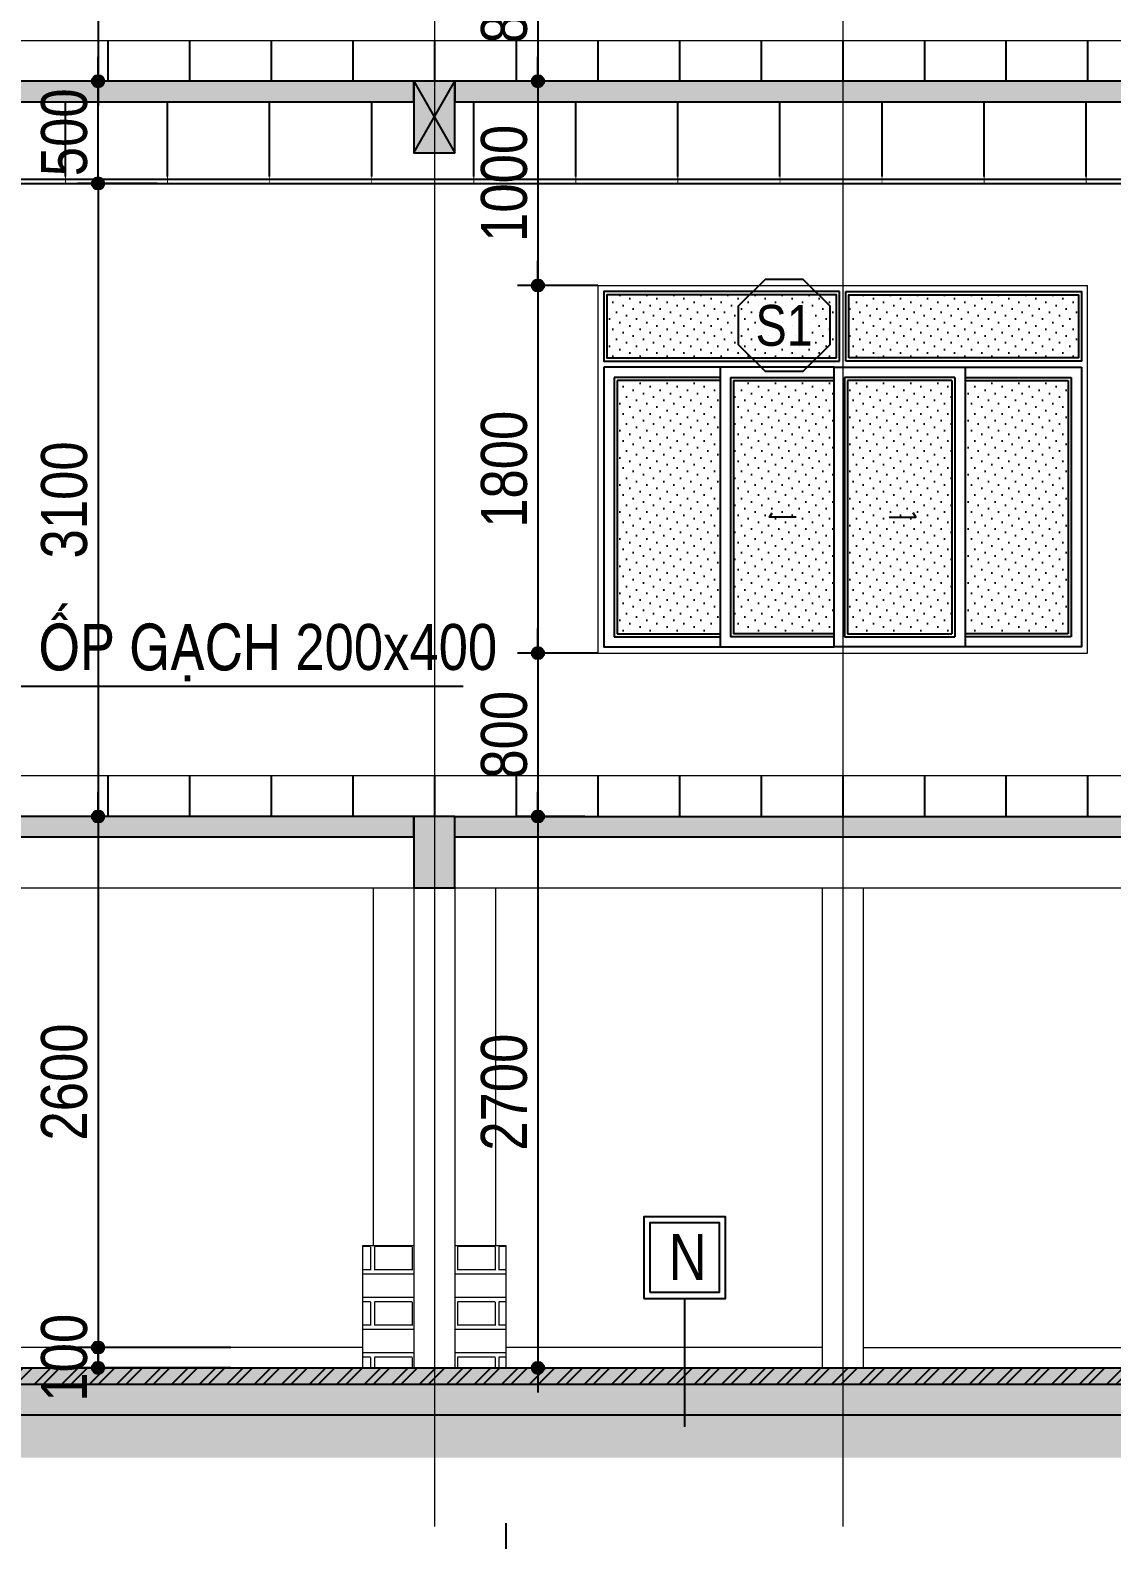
# Model space of a CAD drawing. Extents: x -79995 to 347433, y -157641 to 104789.
# Drawn here: x 46665 to 51963, y -95222 to -87831 of the extents above; entities that cross this region are included whole.
import ezdxf
from ezdxf.enums import TextEntityAlignment as Align

# ---------------------------------------------------------------- set-up
doc = ezdxf.new("R2010")
doc.units = 0
doc.linetypes.add('ACAD_ISO10W100', pattern=[18, 12, -3, 0, -3])
doc.layers.get('0').update_dxf_attribs({"color": 255, "linetype": 'CONTINUOUS'})
doc.layers.get('DEFPOINTS').update_dxf_attribs({"linetype": 'CONTINUOUS'})
for name, color, linetype in [('009', 251, 'CONTINUOUS'), ('025', 2, 'CONTINUOUS'), ('04', 4, 'CONTINUOUS'), ('daucat', 220, 'CONTINUOUS'), ('DIM', 1, 'CONTINUOUS'), ('DOOR', 20, 'CONTINUOUS'), ('HACH', 8, 'CONTINUOUS'), ('KINH 1', 142, 'CONTINUOUS'), ('TAGS', 60, 'CONTINUOUS'), ('TEXT', 7, 'CONTINUOUS'), ('TUONG', 131, 'CONTINUOUS')]:
    doc.layers.add(name, color=color, linetype=linetype)
for name, color, linetype, lineweight in [('HACHT', 8, 'CONTINUOUS', 5), ('NET-THAY', 2, 'CONTINUOUS', 13), ('TRUC', 24, 'CONTINUOUS', 0)]:
    doc.layers.add(name, color=color, linetype=linetype, lineweight=lineweight)
doc.styles.add('1', font='', dxfattribs={"height": 250})
doc.styles.add('HEL-CONDENSE', font='')
doc.styles.add('HELVECONDENSE', font='')
doc.styles.add('KICHTHUOC', font='', dxfattribs={"width": 0.8})
doc.styles.add('VNI-HELVE-CONDENSEN', font='')
doc.styles.get('1').set_extended_font_data('VNI-Helve-Condense')
doc.styles.get('HEL-CONDENSE').set_extended_font_data('VNI-Helve-Condense')
doc.styles.get('HELVECONDENSE').set_extended_font_data('VNI-Helve-Condense')
doc.styles.get('KICHTHUOC').set_extended_font_data('VNI-Helve-Condense')
doc.styles.get('VNI-HELVE-CONDENSEN').set_extended_font_data('VNI-Helve-Condense')
doc.dimstyles.new('1-100', dxfattribs={"dimtxt": 200, "dimasz": 60, "dimexe": 0, "dimexo": 0, "dimgap": 70, "dimtad": 1, "dimtoh": 1, "dimdec": 0, "dimzin": 9, "dimdsep": 46, "dimtxsty": 'KICHTHUOC', "dimblk": 'KTHUOC', "dimcen": 15, "dimdle": 150, "dimclrd": 256, "dimclre": 256, "dimclrt": 7, "dimadec": 0, "dimazin": 0, "dimtfac": 1, "dimtdec": 0, "dimtix": 1, "dimtmove": 2, "dimatfit": 3, "dimfxl": 1, "dimtolj": 1, "dimtzin": 1, "dimarcsym": 0})
doc.dimstyles.new('D100', dxfattribs={"dimtxt": 225, "dimasz": 1.2, "dimexe": 100, "dimexo": 0, "dimgap": 50, "dimtad": 1, "dimdec": 0, "dimzin": 13, "dimdsep": 46, "dimtxsty": 'HEL-CONDENSE', "dimblk": 'D50', "dimcen": 0, "dimclrd": 1, "dimclre": 1, "dimclrt": 7, "dimadec": 0, "dimazin": 0, "dimtfac": 1, "dimtdec": 0, "dimtmove": 0, "dimatfit": 3, "dimldrblk": 'D50', "dimfxl": 1, "dimtolj": 1, "dimtzin": 13, "dimarcsym": 0})

# ---------------------------------------------------------------- blocks, each defined once
blk = doc.blocks.new('KH-CUADI')
at = {"layer": 'TAGS'}
blk.add_lwpolyline([(-124.3, 300), (-300, 124.3), (-300, -124.3), (-124.3, -300), (124.3, -300), (300, -124.3), (300, 124.3), (124.3, 300)], close=True, dxfattribs=at)
at = {"layer": 'TAGS', "style": 'VNI-HELVE-CONDENSEN'}
blk.add_attdef('D', text='', height=300, dxfattribs=at).set_placement((0, 0), align=Align.MIDDLE)
blk = doc.blocks.new('A$C11FB6725')
at = {"layer": 'KINH 1'}
h = blk.add_hatch(dxfattribs=at)
h.set_pattern_fill('DOTS', color=256, scale=750, angle=45, style=0)
h.set_pattern_definition([(45, (0, 0), (-16.5728, 49.71845), [0, -46.875])])
h.paths.add_polyline_path([(59.6, -459.4), (-1065.4, -459.4), (-1065.4, -769.4), (59.6, -769.4)])
h.paths.add_polyline_path([(1244.6, -459.4), (119.6, -459.4), (119.6, -769.4), (1244.6, -769.4)])
h.paths.add_polyline_path([(1194.6, -879.4), (689.6, -879.4), (689.6, -2119.4), (1194.6, -2119.4)])
h.paths.add_polyline_path([(624.6, -879.4), (113.1, -879.4), (113.1, -2119.4), (624.6, -2119.4)])
h.paths.add_polyline_path([(48.1, -879.4), (-445.4, -879.4), (-445.4, -2119.4), (48.1, -2119.4)])
h.paths.add_polyline_path([(-510.4, -879.4), (-1015.4, -879.4), (-1015.4, -2119.4), (-510.4, -2119.4)])
at = {"layer": 'DOOR'}
for p, q in [((74.6, -784.4), (74.6, -444.4)), ((104.6, -784.4), (104.6, -444.4)), ((48.1, -814.4), (-1080.4, -814.4)), ((-510.4, -864.4), (-1030.4, -864.4)), ((-1030.4, -864.4), (-1030.4, -2134.4)), ((-510.4, -814.4), (-510.4, -2184.4)), ((-460.4, -864.4), (-460.4, -2134.4)), ((-460.4, -864.4), (48.1, -864.4)), ((48.1, -814.4), (1259.6, -814.4)), ((639.6, -864.4), (98.1, -864.4)), ((98.1, -864.4), (98.1, -2134.4)), ((639.6, -864.4), (639.6, -2134.4)), ((689.6, -814.4), (689.6, -2184.4)), ((689.6, -864.4), (1209.6, -864.4)), ((1209.6, -864.4), (1209.6, -2134.4)), ((-1030.4, -2134.4), (-510.4, -2134.4)), ((48.1, -2134.4), (-460.4, -2134.4)), ((98.1, -2134.4), (639.6, -2134.4)), ((1209.6, -2134.4), (689.6, -2134.4))]:
    blk.add_line(p, q, dxfattribs=at)
at = {"layer": 'DOOR', "color": 8}
for p, q in [((-510.4, -879.4), (-1015.4, -879.4)), ((-1015.4, -879.4), (-1015.4, -2119.4)), ((-445.4, -879.4), (-445.4, -2119.4)), ((-445.4, -879.4), (48.1, -879.4)), ((624.6, -879.4), (113.1, -879.4)), ((113.1, -879.4), (113.1, -2119.4)), ((624.6, -879.4), (624.6, -2119.4)), ((689.6, -879.4), (1194.6, -879.4)), ((1194.6, -879.4), (1194.6, -2119.4)), ((-1015.4, -2119.4), (-510.4, -2119.4)), ((48.1, -2119.4), (-445.4, -2119.4)), ((113.1, -2119.4), (624.6, -2119.4)), ((1194.6, -2119.4), (689.6, -2119.4))]:
    blk.add_line(p, q, dxfattribs=at)
at = {"layer": 'DOOR'}
for points in [[(74.6, -444.4), (-1080.4, -444.4), (-1080.4, -784.4), (74.6, -784.4)], [(104.6, -444.4), (1259.6, -444.4), (1259.6, -784.4), (104.6, -784.4)], [(-1080.4, -814.4), (-1080.4, -2184.4), (48.1, -2184.4), (48.1, -814.4)], [(1259.6, -814.4), (1259.6, -2184.4), (48.1, -2184.4), (48.1, -814.4)], [(-138.1, -1548.1), (-268.5, -1548.1), (-255.2, -1527.4)], [(317.3, -1548.1), (447.7, -1548.1), (434.4, -1527.4)]]:
    blk.add_lwpolyline(points, dxfattribs=at)
at = {"layer": 'DOOR', "color": 8}
for points in [[(59.6, -769.4), (59.6, -459.4), (-1065.4, -459.4), (-1065.4, -769.4), (59.6, -769.4)], [(119.6, -769.4), (119.6, -459.4), (1244.6, -459.4), (1244.6, -769.4), (119.6, -769.4)]]:
    blk.add_lwpolyline(points, close=True, dxfattribs=at)
at = {"layer": 'NET-THAY'}
for p, q in [((-1110.4, -414.4), (1289.6, -414.4)), ((1289.6, -2214.4), (1289.6, -414.4)), ((-1110.4, -2214.4), (1289.6, -2214.4))]:
    blk.add_line(p, q, dxfattribs=at)
blk.add_lwpolyline([(-1110.4, -414.4), (-1110.4, -2214.4)], dxfattribs=at)
at = {"layer": 'TAGS', "linetype": 'Continuous'}
ref = blk.add_blockref('KH-CUADI', (-197.3, -609.5), dxfattribs=dict(at, xscale=0.75, yscale=0.75, zscale=0.75, rotation=180))
ref.add_attrib('D', 'S1', dxfattribs={"color": 7, "height": 200, "style": 'VNI-HELVE-CONDENSEN'}).set_placement((-197.3, -609.5), align=Align.MIDDLE)
blk = doc.blocks.new('D50')
at = {"layer": 'DIM'}
blk.add_hatch(color=256, dxfattribs=at).paths.add_polyline_path([(25, 0, 1), (-25, 0, 1)])
blk.add_line((25, 0), (100, 0), dxfattribs=at)
blk.add_circle((0, 0), 25, dxfattribs=at)
blk = doc.blocks.new('*D1095')
at = {"layer": 'DEFPOINTS', "color": 0, "linetype": 'Continuous', "transparency": 16777216}
for p in [(46842.5, -84780.7), (46997.1, -88080.7), (47286.3, -88080.7)]:
    blk.add_point(p, dxfattribs=at)
at = {"layer": 'DIM', "color": 1, "linetype": 'Continuous', "lineweight": -2, "transparency": 16777216}
for p, q in [((46842.5, -84780.7), (47097.1, -84780.7)), ((46997.1, -84781.9), (46997.1, -88079.5)), ((47286.3, -88080.7), (46897.1, -88080.7))]:
    blk.add_line(p, q, dxfattribs=at)
at = {"layer": 'DIM', "color": 1, "linetype": 'Continuous', "lineweight": -2, "transparency": 16777216, "xscale": 1.199999999999999, "yscale": 1.199999999999999, "zscale": 1.199999999999999}
for p, rotation in [((46997.1, -84780.7), 90), ((46997.1, -88080.7), 270)]:
    blk.add_blockref('D50', p, dxfattribs=dict(at, rotation=rotation))
at = {"layer": 'DIM', "color": 7, "linetype": 'Continuous', "transparency": 16777216, "insert": (46832.2, -86430.7), "char_height": 225, "attachment_point": 5, "rotation": 90, "style": 'HEL-CONDENSE'}
blk.add_mtext('\\A1;3300', dxfattribs=at)
blk = doc.blocks.new('*D1096')
at = {"layer": 'DEFPOINTS', "color": 0, "linetype": 'Continuous', "transparency": 16777216}
for p in [(47286.3, -88580.7), (46997.1, -91680.7), (47477.5, -91680.7)]:
    blk.add_point(p, dxfattribs=at)
at = {"layer": 'DIM', "color": 1, "linetype": 'Continuous', "lineweight": -2, "transparency": 16777216}
for p, q in [((47286.3, -88580.7), (46897.1, -88580.7)), ((46997.1, -88581.9), (46997.1, -91679.5)), ((47477.5, -91680.7), (46897.1, -91680.7))]:
    blk.add_line(p, q, dxfattribs=at)
at = {"layer": 'DIM', "color": 1, "linetype": 'Continuous', "lineweight": -2, "transparency": 16777216, "xscale": 1.199999999999999, "yscale": 1.199999999999999, "zscale": 1.199999999999999}
for p, rotation in [((46997.1, -88580.7), 90), ((46997.1, -91680.7), 270)]:
    blk.add_blockref('D50', p, dxfattribs=dict(at, rotation=rotation))
at = {"layer": 'DIM', "color": 7, "linetype": 'Continuous', "transparency": 16777216, "insert": (46832.2, -90130.7), "char_height": 225, "attachment_point": 5, "rotation": 90, "style": 'HEL-CONDENSE'}
blk.add_mtext('\\A1;3100', dxfattribs=at)
blk = doc.blocks.new('*D1097')
at = {"layer": 'DEFPOINTS', "color": 0, "linetype": 'Continuous', "transparency": 16777216}
for p in [(47477.5, -91680.7), (46997.1, -94280.7), (47647.6, -94280.7)]:
    blk.add_point(p, dxfattribs=at)
at = {"layer": 'DIM', "color": 1, "linetype": 'Continuous', "lineweight": -2, "transparency": 16777216}
for p, q in [((47477.5, -91680.7), (46897.1, -91680.7)), ((46997.1, -91681.9), (46997.1, -94279.5)), ((47647.6, -94280.7), (46897.1, -94280.7))]:
    blk.add_line(p, q, dxfattribs=at)
at = {"layer": 'DIM', "color": 1, "linetype": 'Continuous', "lineweight": -2, "transparency": 16777216, "xscale": 1.199999999999999, "yscale": 1.199999999999999, "zscale": 1.199999999999999}
for p, rotation in [((46997.1, -91680.7), 90), ((46997.1, -94280.7), 270)]:
    blk.add_blockref('D50', p, dxfattribs=dict(at, rotation=rotation))
at = {"layer": 'DIM', "color": 7, "linetype": 'Continuous', "transparency": 16777216, "insert": (46832.2, -92980.7), "char_height": 225, "attachment_point": 5, "rotation": 90, "style": 'HEL-CONDENSE'}
blk.add_mtext('\\A1;2600', dxfattribs=at)
blk = doc.blocks.new('*D1098')
at = {"layer": 'DEFPOINTS', "color": 0, "linetype": 'Continuous', "transparency": 16777216}
for p in [(47647.6, -94280.7), (46997.1, -94380.7), (47647.6, -94380.7)]:
    blk.add_point(p, dxfattribs=at)
at = {"layer": 'DIM', "color": 1, "linetype": 'Continuous', "lineweight": -2, "transparency": 16777216}
for p, q in [((47647.6, -94280.7), (46897.1, -94280.7)), ((46997.1, -94279.5), (46997.1, -94278.3)), ((46997.1, -94280.7), (46997.1, -94380.7)), ((47647.6, -94380.7), (46897.1, -94380.7)), ((46997.1, -94381.9), (46997.1, -94383.1))]:
    blk.add_line(p, q, dxfattribs=at)
at = {"layer": 'DIM', "color": 1, "linetype": 'Continuous', "lineweight": -2, "transparency": 16777216, "xscale": 1.199999999999999, "yscale": 1.199999999999999, "zscale": 1.199999999999999}
for p, rotation in [((46997.1, -94280.7), 270), ((46997.1, -94380.7), 90)]:
    blk.add_blockref('D50', p, dxfattribs=dict(at, rotation=rotation))
at = {"layer": 'DIM', "color": 7, "linetype": 'Continuous', "transparency": 16777216, "insert": (46832.2, -94330.7), "char_height": 225, "attachment_point": 5, "rotation": 90, "style": 'HEL-CONDENSE'}
blk.add_mtext('\\A1;100', dxfattribs=at)
blk = doc.blocks.new('*D1101')
at = {"layer": 'DEFPOINTS', "color": 0, "linetype": 'Continuous', "transparency": 16777216}
for p in [(49445, -87280.7), (49152, -88080.7), (49445, -88080.7)]:
    blk.add_point(p, dxfattribs=at)
at = {"layer": 'DIM', "color": 1, "linetype": 'Continuous', "lineweight": -2, "transparency": 16777216}
for p, q in [((49445, -87280.7), (49052, -87280.7)), ((49152, -87281.9), (49152, -88079.5)), ((49445, -88080.7), (49052, -88080.7))]:
    blk.add_line(p, q, dxfattribs=at)
at = {"layer": 'DIM', "color": 1, "linetype": 'Continuous', "lineweight": -2, "transparency": 16777216, "xscale": 1.199999999999999, "yscale": 1.199999999999999, "zscale": 1.199999999999999}
for p, rotation in [((49152, -87280.7), 90), ((49152, -88080.7), 270)]:
    blk.add_blockref('D50', p, dxfattribs=dict(at, rotation=rotation))
at = {"layer": 'DIM', "color": 7, "linetype": 'Continuous', "transparency": 16777216, "insert": (48987.1, -87680.7), "char_height": 225, "attachment_point": 5, "rotation": 90, "style": 'HEL-CONDENSE'}
blk.add_mtext('\\A1;800', dxfattribs=at)
blk = doc.blocks.new('*D1102')
at = {"layer": 'DEFPOINTS', "color": 0, "linetype": 'Continuous', "transparency": 16777216}
for p in [(49445, -88080.7), (49152, -89080.7), (49445, -89080.7)]:
    blk.add_point(p, dxfattribs=at)
at = {"layer": 'DIM', "color": 1, "linetype": 'Continuous', "lineweight": -2, "transparency": 16777216}
for p, q in [((49445, -88080.7), (49052, -88080.7)), ((49152, -88081.9), (49152, -89079.5)), ((49445, -89080.7), (49052, -89080.7))]:
    blk.add_line(p, q, dxfattribs=at)
at = {"layer": 'DIM', "color": 1, "linetype": 'Continuous', "lineweight": -2, "transparency": 16777216, "xscale": 1.199999999999999, "yscale": 1.199999999999999, "zscale": 1.199999999999999}
for p, rotation in [((49152, -88080.7), 90), ((49152, -89080.7), 270)]:
    blk.add_blockref('D50', p, dxfattribs=dict(at, rotation=rotation))
at = {"layer": 'DIM', "color": 7, "linetype": 'Continuous', "transparency": 16777216, "insert": (48987.1, -88580.7), "char_height": 225, "attachment_point": 5, "rotation": 90, "style": 'HEL-CONDENSE'}
blk.add_mtext('\\A1;1000', dxfattribs=at)
blk = doc.blocks.new('*D1103')
at = {"layer": 'DEFPOINTS', "color": 0, "linetype": 'Continuous', "transparency": 16777216}
for p in [(49445, -89080.7), (49152, -90880.7), (49445, -90880.7)]:
    blk.add_point(p, dxfattribs=at)
at = {"layer": 'DIM', "color": 1, "linetype": 'Continuous', "lineweight": -2, "transparency": 16777216}
for p, q in [((49445, -89080.7), (49052, -89080.7)), ((49152, -89081.9), (49152, -90879.5)), ((49445, -90880.7), (49052, -90880.7))]:
    blk.add_line(p, q, dxfattribs=at)
at = {"layer": 'DIM', "color": 1, "linetype": 'Continuous', "lineweight": -2, "transparency": 16777216, "xscale": 1.199999999999999, "yscale": 1.199999999999999, "zscale": 1.199999999999999}
for p, rotation in [((49152, -89080.7), 90), ((49152, -90880.7), 270)]:
    blk.add_blockref('D50', p, dxfattribs=dict(at, rotation=rotation))
at = {"layer": 'DIM', "color": 7, "linetype": 'Continuous', "transparency": 16777216, "insert": (48987.1, -89980.7), "char_height": 225, "attachment_point": 5, "rotation": 90, "style": 'HEL-CONDENSE'}
blk.add_mtext('\\A1;1800', dxfattribs=at)
blk = doc.blocks.new('*D1104')
at = {"layer": 'DEFPOINTS', "color": 0, "linetype": 'Continuous', "transparency": 16777216}
for p in [(49445, -90880.7), (49152, -91680.7), (49382.3, -91680.7)]:
    blk.add_point(p, dxfattribs=at)
at = {"layer": 'DIM', "color": 1, "linetype": 'Continuous', "lineweight": -2, "transparency": 16777216}
for p, q in [((49445, -90880.7), (49052, -90880.7)), ((49152, -90881.9), (49152, -91679.5)), ((49382.3, -91680.7), (49052, -91680.7))]:
    blk.add_line(p, q, dxfattribs=at)
at = {"layer": 'DIM', "color": 1, "linetype": 'Continuous', "lineweight": -2, "transparency": 16777216, "xscale": 1.199999999999999, "yscale": 1.199999999999999, "zscale": 1.199999999999999}
for p, rotation in [((49152, -90880.7), 90), ((49152, -91680.7), 270)]:
    blk.add_blockref('D50', p, dxfattribs=dict(at, rotation=rotation))
at = {"layer": 'DIM', "color": 7, "linetype": 'Continuous', "transparency": 16777216, "insert": (48987.1, -91280.7), "char_height": 225, "attachment_point": 5, "rotation": 90, "style": 'HEL-CONDENSE'}
blk.add_mtext('\\A1;800', dxfattribs=at)
blk = doc.blocks.new('*D1105')
at = {"layer": 'DEFPOINTS', "color": 0, "linetype": 'Continuous', "transparency": 16777216}
for p in [(49382.3, -91680.7), (48995, -94380.7), (49152, -94380.7)]:
    blk.add_point(p, dxfattribs=at)
at = {"layer": 'DIM', "color": 1, "linetype": 'Continuous', "lineweight": -2, "transparency": 16777216}
for p, q in [((49382.3, -91680.7), (49052, -91680.7)), ((49152, -91681.9), (49152, -94379.5)), ((48995, -94380.7), (49252, -94380.7))]:
    blk.add_line(p, q, dxfattribs=at)
at = {"layer": 'DIM', "color": 1, "linetype": 'Continuous', "lineweight": -2, "transparency": 16777216, "xscale": 1.199999999999999, "yscale": 1.199999999999999, "zscale": 1.199999999999999}
for p, rotation in [((49152, -91680.7), 90), ((49152, -94380.7), 270)]:
    blk.add_blockref('D50', p, dxfattribs=dict(at, rotation=rotation))
at = {"layer": 'DIM', "color": 7, "linetype": 'Continuous', "transparency": 16777216, "insert": (48987.1, -93030.7), "char_height": 225, "attachment_point": 5, "rotation": 90, "style": 'HEL-CONDENSE'}
blk.add_mtext('\\A1;2700', dxfattribs=at)
blk = doc.blocks.new('*D1218')
at = {"layer": 'DEFPOINTS', "color": 0, "linetype": 'Continuous', "transparency": 16777216}
for p in [(48995, -95141.5), (48295, -95350.6), (48995, -95919.1)]:
    blk.add_point(p, dxfattribs=at)
at = {"layer": 'DIM', "color": 1, "linetype": 'Continuous', "lineweight": -2, "transparency": 16777216}
for p, q in [((48995, -95141.5), (48995, -96019.1)), ((48295, -95350.6), (48295, -96019.1)), ((48296.2, -95919.1), (48993.8, -95919.1))]:
    blk.add_line(p, q, dxfattribs=at)
at = {"layer": 'DIM', "color": 1, "linetype": 'Continuous', "lineweight": -2, "transparency": 16777216, "xscale": 1.199999999999999, "yscale": 1.199999999999999, "zscale": 1.199999999999999, "rotation": 180}
blk.add_blockref('D50', (48295, -95919.1), dxfattribs=at)
at = {"layer": 'DIM', "color": 1, "linetype": 'Continuous', "lineweight": -2, "transparency": 16777216, "xscale": 1.199999999999999, "yscale": 1.199999999999999, "zscale": 1.199999999999999}
blk.add_blockref('D50', (48995, -95919.1), dxfattribs=at)
at = {"layer": 'DIM', "color": 7, "linetype": 'Continuous', "transparency": 16777216, "insert": (48645, -95754.2), "char_height": 225, "attachment_point": 5, "style": 'HEL-CONDENSE'}
blk.add_mtext('\\A1;700', dxfattribs=at)
blk = doc.blocks.new('*D1219')
at = {"layer": 'DEFPOINTS', "color": 0, "linetype": 'Continuous', "transparency": 16777216}
for p in [(48995, -95141.5), (50645, -95291.5), (50645, -95919.1)]:
    blk.add_point(p, dxfattribs=at)
at = {"layer": 'DIM', "color": 1, "linetype": 'Continuous', "lineweight": -2, "transparency": 16777216}
for p, q in [((48995, -95141.5), (48995, -96019.1)), ((50645, -95291.5), (50645, -96019.1)), ((48996.2, -95919.1), (50643.8, -95919.1))]:
    blk.add_line(p, q, dxfattribs=at)
at = {"layer": 'DIM', "color": 1, "linetype": 'Continuous', "lineweight": -2, "transparency": 16777216, "xscale": 1.199999999999999, "yscale": 1.199999999999999, "zscale": 1.199999999999999, "rotation": 180}
blk.add_blockref('D50', (48995, -95919.1), dxfattribs=at)
at = {"layer": 'DIM', "color": 1, "linetype": 'Continuous', "lineweight": -2, "transparency": 16777216, "xscale": 1.199999999999999, "yscale": 1.199999999999999, "zscale": 1.199999999999999}
blk.add_blockref('D50', (50645, -95919.1), dxfattribs=at)
at = {"layer": 'DIM', "color": 7, "linetype": 'Continuous', "transparency": 16777216, "insert": (49820, -95754.2), "char_height": 225, "attachment_point": 5, "style": 'HEL-CONDENSE'}
blk.add_mtext('\\A1;1650', dxfattribs=at)
blk = doc.blocks.new('*D1313')
at = {"layer": 'DEFPOINTS', "color": 0, "linetype": 'Continuous', "transparency": 16777216}
for p in [(46997.1, -88080.7), (47209.7, -88080.7), (47209.7, -88580.7)]:
    blk.add_point(p, dxfattribs=at)
at = {"layer": 'DOOR', "color": 1, "linetype": 'Continuous', "lineweight": -2, "transparency": 16777216}
for p, q in [((47209.7, -88080.7), (46897.1, -88080.7)), ((46997.1, -88579.5), (46997.1, -88081.9)), ((47209.7, -88580.7), (46897.1, -88580.7))]:
    blk.add_line(p, q, dxfattribs=at)
at = {"layer": 'DOOR', "color": 1, "linetype": 'Continuous', "lineweight": -2, "transparency": 16777216, "xscale": 1.199999999999999, "yscale": 1.199999999999999, "zscale": 1.199999999999999}
for p, rotation in [((46997.1, -88080.7), 90), ((46997.1, -88580.7), 270)]:
    blk.add_blockref('D50', p, dxfattribs=dict(at, rotation=rotation))
at = {"layer": 'DOOR', "color": 7, "linetype": 'Continuous', "transparency": 16777216, "insert": (46832.2, -88330.7), "char_height": 225, "attachment_point": 5, "rotation": 90, "style": 'HEL-CONDENSE'}
blk.add_mtext('\\A1;500', dxfattribs=at)
blk = doc.blocks.new('A$C48452AB6')
at = {"layer": 'TAGS'}
blk.add_lwpolyline([(-218.8, -167.6), (181.2, -167.6), (181.2, 232.4), (-218.8, 232.4)], close=True, dxfattribs=at)
at = {"layer": 'TAGS', "color": 8}
blk.add_lwpolyline([(-188.8, -137.6), (151.2, -137.6), (151.2, 202.4), (-188.8, 202.4)], close=True, dxfattribs=at)
at = {"layer": 'TAGS', "style": 'HELVECONDENSE'}
blk.add_attdef('DSFA', (-189, -76.2), '', height=225, dxfattribs=at)
blk = doc.blocks.new('KTHUOC')
at = {"ltscale": 50}
h = blk.add_hatch(color=256, dxfattribs=at)
edge = h.paths.add_edge_path()
edge.add_line((0.28, 0.53), (-0.53, -0.28))
edge.add_arc((-0.41, -0.41), 0.175, 135, 225)
edge.add_arc((-0.41, -0.41), 0.175, 225, 315)
edge.add_line((-0.28, -0.53), (0.53, 0.28))
edge.add_arc((0.41, 0.41), 0.175, 315, 405)
edge.add_arc((0.41, 0.41), 0.175, 45, 135)
for p, q in [((0, -2), (0, 2)), ((-3, 0), (3, 0))]:
    blk.add_line(p, q)
blk.add_lwpolyline([(0.28, 0.53), (-0.53, -0.28, 0.414214), (-0.53, -0.53), (-0.53, -0.53, 0.414214), (-0.28, -0.53), (0.53, 0.28, 0.414214), (0.53, 0.53), (0.53, 0.53, 0.414214)], format="xyb", close=True)

msp = doc.modelspace()

# ---------------------------------------------------------------- hatches: boundary and pattern name
at = {"layer": '009'}
h = msp.add_hatch(dxfattribs=at)
h.set_pattern_fill('ANSI32', color=256, scale=10, style=0)
h.set_pattern_definition([(45, (-1260657.26, -300869.02), (-67.351921, 67.351921), []), (45, (-1260612.36, -300869.02), (-67.351921, 67.351921), [])])
h.paths.add_polyline_path([(48644.966, -94380.733), (44644.966, -94380.733), (44644.966, -94460.733), (48644.966, -94460.733)])
h.paths.add_polyline_path([(49870.877, -94380.733), (48644.966, -94380.733), (48644.966, -94460.733), (49870.877, -94460.733)])
h.paths.add_polyline_path([(52544.966, -94380.733), (50644.966, -94380.733), (50644.966, -94460.733), (52544.966, -94460.733)])
h.paths.add_polyline_path([(50644.966, -94380.733), (49870.877, -94380.733), (49870.877, -94460.733), (50644.966, -94460.733)])
h.paths.add_polyline_path([(46661.088, -94596.083), (46661.088, -94065.383), (47003.388, -94065.383), (47003.388, -94596.083)], flags=9)
h = msp.add_hatch(dxfattribs=at)
h.set_pattern_fill('AR-HBONE', color=256, style=0)
h.set_pattern_definition([(45, (-1260657.26, -300869.02), (1e-14, 143.684098), [304.8, -101.6]), (135, (-1260585.42, -300797.18), (1e-14, 143.684098), [304.8, -101.6])])
h.paths.add_polyline_path([(38544.966, -94820.745), (38544.966, -94610.733), (38041.253, -94610.733), (38041.253, -94820.745)])
h.paths.add_polyline_path([(38744.966, -94610.733), (38744.966, -94820.745), (57664.711, -94820.745), (57664.711, -94610.733)])
at = {"layer": '025'}
h = msp.add_hatch(dxfattribs=at)
h.set_pattern_fill('AR-SAND', color=256, style=0)
h.set_pattern_definition([(37.5, (-1260657.264, -300869.024), (-1.6000313, 48.9413237), [0, -38.608, 0, -43.18, 0, -41.275]), (7.5, (-1260657.264, -300869.024), (44.9523283, 71.68251), [0, -20.828, 0, -34.798, 0, -13.335]), (327.5, (-1260688.506, -300869.024), (79.099237, 0.1437185), [0, -12.7, 0, -45.72, 0, -59.69]), (317.5, (-1260688.506, -300869.024), (76.3556452, 22.2929323), [0, -6.35, 0, -29.972, 0, -34.29])])
h.paths.add_polyline_path([(44644.966, -94460.733), (44644.966, -94610.733), (48644.966, -94610.733), (48644.966, -94460.733)])
h.paths.add_polyline_path([(49870.877, -94610.733), (49870.877, -94460.733), (48644.966, -94460.733), (48644.966, -94610.733)])
h.paths.add_polyline_path([(50644.966, -94610.733), (50644.966, -94460.733), (49870.877, -94460.733), (49870.877, -94610.733)])
h.paths.add_polyline_path([(52544.966, -94610.733), (52544.966, -94580.733), (52544.966, -94460.733), (50644.966, -94460.733), (50644.966, -94610.733)])
h.paths.add_polyline_path([(46661.088, -94596.083), (46661.088, -94065.383), (47003.388, -94065.383), (47003.388, -94596.083)], flags=9)
at = {"layer": '04'}
h = msp.add_hatch(dxfattribs=at)
h.set_pattern_fill('AR-CONC', color=256, style=0)
h.set_pattern_definition([(50, (-1260657.26, -300869.02), (182.184669, -15.939086), [19.05, -209.55]), (355, (-1260657.26, -300869.02), (-35.242826, 191.056643), [15.24, -167.64]), (100.451, (-1260642.08, -300870.35), (146.942502, 175.116688), [16.19, -178.09]), (46.1842, (-1260657.26, -300818.22), (271.07904, -42.042328), [28.575, -314.325]), (96.6356, (-1260634.67, -300821.73), (237.404234, 247.425556), [24.285, -267.135]), (351.184, (-1260657.26, -300818.22), (237.404606, 247.42512), [22.86, -251.46]), (21, (-1260631.86, -300830.92), (151.61488, -102.265519), [19.05, -209.55]), (326, (-1260631.86, -300830.92), (61.802028, 184.187966), [15.24, -167.64]), (71.4514, (-1260619.23, -300839.45), (213.41649, 81.922858), [16.19, -178.09]), (37.5, (-1260657.264, -300869.024), (3.0886033, 84.555039), [0, -165.608, 0, -170.18, 0, -168.275]), (7.5, (-1260657.26, -300869.02), (66.8196625, 100.180575), [0, -97.028, 0, -161.798, 0, -64.135]), (327.5, (-1260713.906, -300869.024), (135.590595, -5.728744), [0, -63.5, 0, -198.12, 0, -262.89]), (317.5, (-1260739.3, -300869.02), (148.129181, 25.426491), [0, -82.55, 0, -131.572, 0, -186.69])])
h.paths.add_polyline_path([(44644.966, -94380.733), (42644.966, -94380.733), (42644.966, -94460.733), (44644.966, -94460.733)])
h.paths.add_polyline_path([(46661.088, -94596.083), (46661.088, -94065.383), (47003.388, -94065.383), (47003.388, -94596.083)], flags=9)
h.paths.add_polyline_path([(44644.966, -94460.733), (52544.966, -94460.733), (52544.966, -94380.733), (44644.966, -94380.733)])
at = {"layer": 'HACHT'}
h = msp.add_hatch(dxfattribs=at)
h.set_pattern_fill('AR-BRELM', color=256, scale=2, angle=180, style=0)
h.set_pattern_definition([(180, (-1261596.28, -300399.76), (-3e-14, -270.968), [387.35, -19.05]), (180, (-1261596.28, -300514.06), (-3e-14, -270.968), [387.35, -19.05]), (180, (-1261697.88, -300535.25), (-3e-14, -270.968), [184.15, -19.05]), (180, (-1261697.88, -300649.55), (-3e-14, -270.968), [184.15, -19.05]), (270, (-1261596.3, -300399.76), (406.4, -7e-14), [114.3, -156.6672]), (270, (-1261577.23, -300399.76), (406.4, -7e-14), [114.3, -156.6672]), (270, (-1261697.88, -300535.25), (203.2, -4e-14), [114.3, -156.6672]), (270, (-1261678.83, -300535.25), (203.2, -4e-14), [114.3, -156.6672])])
h.paths.add_polyline_path([(48294.966, -93780.733), (48294.966, -94380.733), (48544.966, -94380.733), (48544.966, -93780.733)])
h.paths.add_polyline_path([(48994.966, -94380.733), (48994.966, -93780.733), (48744.966, -93780.733), (48744.966, -94380.733)])
at = {"layer": 'TUONG'}
for points in [[(42644.966, -88080.733), (42644.966, -88180.733), (48544.966, -88180.733), (48544.966, -88080.733)], [(52544.966, -88080.733), (48744.966, -88080.733), (48744.966, -88180.733), (52544.966, -88180.733)]]:
    msp.add_hatch(color=4, dxfattribs=at).paths.add_polyline_path(points)
h = msp.add_hatch(color=4, dxfattribs=at)
h.paths.add_polyline_path([(42744.966, -91680.733), (44544.966, -91680.733), (44602.109, -91780.733), (42744.966, -91780.733)])
h.paths.add_polyline_path([(44744.966, -91680.733), (48544.966, -91680.733), (48544.966, -91780.733), (44687.823, -91780.733)])
h = msp.add_hatch(color=4, dxfattribs=at)
h.paths.add_polyline_path([(50644.966, -91680.733), (48744.966, -91680.733), (48744.966, -91780.733), (50644.966, -91780.733)])
h.paths.add_polyline_path([(52544.966, -91680.733), (50644.966, -91680.733), (50644.966, -91780.733), (52544.966, -91780.733)])

# ---------------------------------------------------------------- linework, layer by layer
at = {"layer": '04'}
for p, q in [((38744.966, -94380.733), (52694.715, -94380.733)), ((38744.966, -94460.733), (52544.966, -94460.733))]:
    msp.add_line(p, q, dxfattribs=at)
at = {"layer": 'daucat', "const_width": 4}
for points in [[(46837.765, -88480.733), (46837.765, -88580.733), (46807.765, -88580.733)], [(46837.765, -88480.733), (46837.765, -88580.733), (46867.765, -88580.733)], [(47337.765, -88480.733), (47337.765, -88580.733), (47307.765, -88580.733)], [(47337.765, -88480.733), (47337.765, -88580.733), (47367.765, -88580.733)], [(47837.765, -88480.733), (47837.765, -88580.733), (47807.765, -88580.733)], [(47837.765, -88480.733), (47837.765, -88580.733), (47867.765, -88580.733)], [(48337.765, -88480.733), (48337.765, -88580.733), (48307.765, -88580.733)], [(48337.765, -88480.733), (48337.765, -88580.733), (48367.765, -88580.733)], [(48837.765, -88480.733), (48837.765, -88580.733), (48807.765, -88580.733)], [(48837.765, -88480.733), (48837.765, -88580.733), (48867.765, -88580.733)], [(49337.765, -88480.733), (49337.765, -88580.733), (49307.765, -88580.733)], [(49337.765, -88480.733), (49337.765, -88580.733), (49367.765, -88580.733)], [(49837.765, -88480.733), (49837.765, -88580.733), (49807.765, -88580.733)], [(49837.765, -88480.733), (49837.765, -88580.733), (49867.765, -88580.733)], [(50337.765, -88480.733), (50337.765, -88580.733), (50307.765, -88580.733)], [(50337.765, -88480.733), (50337.765, -88580.733), (50367.765, -88580.733)], [(50837.765, -88480.733), (50837.765, -88580.733), (50807.765, -88580.733)], [(50837.765, -88480.733), (50837.765, -88580.733), (50867.765, -88580.733)], [(51337.765, -88480.733), (51337.765, -88580.733), (51307.765, -88580.733)], [(51337.765, -88480.733), (51337.765, -88580.733), (51367.765, -88580.733)], [(51837.765, -88480.733), (51837.765, -88580.733), (51807.765, -88580.733)], [(51837.765, -88480.733), (51837.765, -88580.733), (51867.765, -88580.733)]]:
    msp.add_lwpolyline(points, dxfattribs=at)
at = {"layer": 'DOOR'}
for p, q in [((47044.966, -87880.733), (47044.966, -88080.733)), ((47444.966, -87880.733), (47444.966, -88080.733)), ((47844.966, -87880.733), (47844.966, -88080.733)), ((48244.966, -87880.733), (48244.966, -88080.733)), ((48644.966, -87880.733), (48644.966, -88080.733)), ((49044.966, -87880.733), (49044.966, -88080.733)), ((49444.966, -87880.733), (49444.966, -88080.733)), ((49844.966, -87880.733), (49844.966, -88080.733)), ((50244.966, -87880.733), (50244.966, -88080.733)), ((50644.966, -87880.733), (50644.966, -88080.733)), ((51044.966, -87880.733), (51044.966, -88080.733)), ((51444.966, -87880.733), (51444.966, -88080.733)), ((51844.966, -87880.733), (51844.966, -88080.733)), ((44644.966, -88560.733), (52544.966, -88560.733)), ((44644.966, -88580.733), (52544.966, -88580.733)), ((47044.966, -91480.733), (47044.966, -91680.733)), ((47444.966, -91480.733), (47444.966, -91680.733)), ((47844.966, -91480.733), (47844.966, -91680.733)), ((48244.966, -91480.733), (48244.966, -91680.733)), ((48644.966, -91480.733), (48644.966, -91680.733)), ((49044.966, -91480.733), (49044.966, -91680.733)), ((49444.966, -91480.733), (49444.966, -91680.733)), ((49844.966, -91480.733), (49844.966, -91680.733)), ((50244.966, -91480.733), (50244.966, -91680.733)), ((50644.966, -91480.733), (50644.966, -91680.733)), ((51044.966, -91480.733), (51044.966, -91680.733)), ((51444.966, -91480.733), (51444.966, -91680.733)), ((51844.966, -91480.733), (51844.966, -91680.733))]:
    msp.add_line(p, q, dxfattribs=at)
at = {"layer": 'HACH'}
for points in [[(46837.765, -88547.143), (46837.765, -88180.733)], [(47337.765, -88547.143), (47337.765, -88180.733)], [(47837.765, -88547.143), (47837.765, -88180.733)], [(48337.765, -88547.143), (48337.765, -88180.733)], [(48837.765, -88547.143), (48837.765, -88180.733)], [(49337.765, -88547.143), (49337.765, -88180.733)], [(49837.765, -88547.143), (49837.765, -88180.733)], [(50337.765, -88547.143), (50337.765, -88180.733)], [(50837.765, -88547.143), (50837.765, -88180.733)], [(51337.765, -88547.143), (51337.765, -88180.733)], [(51837.765, -88547.143), (51837.765, -88180.733)]]:
    msp.add_lwpolyline(points, dxfattribs=at)
at = {"layer": 'NET-THAY'}
for p, q in [((44644.966, -87880.733), (52544.966, -87880.733)), ((44644.966, -91480.733), (52544.966, -91480.733)), ((44744.966, -92030.733), (48544.966, -92030.733)), ((48344.966, -92030.733), (48344.966, -93780.733)), ((48544.966, -92030.733), (48544.966, -94380.733)), ((48744.966, -92030.733), (52544.966, -92030.733)), ((48744.966, -92030.733), (48744.966, -94380.733)), ((48944.966, -92030.733), (48944.966, -93780.733)), ((50544.966, -92030.733), (50544.966, -94380.733)), ((50744.966, -92030.733), (50744.966, -94380.733)), ((48419.966, -93780.733), (48544.966, -93780.733)), ((48744.966, -93780.733), (48869.966, -93780.733)), ((48294.966, -94280.733), (44994.966, -94280.733)), ((50544.966, -94280.733), (48994.966, -94280.733))]:
    msp.add_line(p, q, dxfattribs=at)
for points in [[(48294.966, -94380.733), (48294.966, -93780.733), (48544.966, -93780.733)], [(48744.966, -93780.733), (48994.966, -93780.733), (48994.966, -94380.733)], [(50744.966, -94280.733), (52544.966, -94280.733)]]:
    msp.add_lwpolyline(points, dxfattribs=at)
at = {"layer": 'TEXT'}
msp.add_line((49870.877, -94040.198), (49870.877, -94668.432), dxfattribs=at)
at = {"layer": 'TRUC', "linetype": 'ACAD_ISO10W100', "ltscale": 50}
for p, q in [((36620.367, -88080.733), (57664.711, -88080.733)), ((36620.367, -91680.733), (57664.711, -91680.733)), ((36620.367, -94380.733), (57664.711, -94380.733))]:
    msp.add_line(p, q, dxfattribs=at)
at = {"layer": 'TRUC', "linetype": 'ACAD_ISO10W100', "ltscale": 0.2}
for points in [[(48644.966, -80836.552), (48644.966, -95158.363)], [(50644.966, -80836.552), (50644.966, -95158.363)]]:
    msp.add_lwpolyline(points, dxfattribs=at)
at = {"layer": 'TUONG', "color": 4}
for p, q in [((48544.966, -88430.733), (48744.966, -88080.733)), ((48544.966, -88080.733), (48744.966, -88430.733)), ((48544.966, -88230.733), (48544.966, -88430.733)), ((48744.966, -91680.733), (52544.966, -91680.733)), ((48744.966, -91780.733), (52544.966, -91780.733)), ((48544.966, -91830.733), (48544.966, -92030.733)), ((38744.966, -94610.733), (57664.711, -94610.733))]:
    msp.add_line(p, q, dxfattribs=at)
for points in [[(48544.966, -88080.733), (42544.966, -88080.733), (42544.966, -88180.733), (48544.966, -88180.733)], [(52544.966, -88080.733), (48744.966, -88080.733), (48744.966, -88180.733), (52544.966, -88180.733)], [(48544.966, -91680.733), (42769.966, -91680.733), (42769.966, -91780.733), (48544.966, -91780.733)], [(48744.966, -91680.733), (48544.966, -91680.733), (48544.966, -92030.733), (48744.966, -92030.733)]]:
    msp.add_lwpolyline(points, close=True, dxfattribs=at)
at = {"layer": 'TUONG', "color": 14}
msp.add_lwpolyline([(48744.966, -88080.733), (48544.966, -88080.733), (48544.966, -88430.733), (48744.966, -88430.733)], close=True, dxfattribs=at)
at = {"layer": 'TUONG'}
for points in [[(48744.966, -88430.733), (48544.966, -88430.733), (48744.966, -88080.733), (48544.966, -88080.733)], [(48744.966, -92030.733), (48544.966, -92030.733), (48744.966, -91680.733), (48544.966, -91680.733)]]:
    msp.add_trace(points, dxfattribs=at)

# ---------------------------------------------------------------- block references
at = {"layer": 'DOOR'}
msp.add_blockref('A$C11FB6725', (50555.347, -88666.375), dxfattribs=at)
at = {"layer": 'TAGS'}
ref = msp.add_blockref('A$C48452AB6', (49889.659, -93872.588), dxfattribs=at)
ref.add_attrib('DSFA', 'N', (49792.845, -93949.741), dxfattribs={"height": 225, "style": 'HELVECONDENSE'})

# ---------------------------------------------------------------- texts
at = {"layer": 'TEXT', "insert": (46920.258, -90738.219), "char_height": 225, "attachment_point": 2, "style": '1'}
msp.add_mtext('CHAÂN TÖÔØNG OÁP GAÏCH 200x400', dxfattribs=at)

# ---------------------------------------------------------------- dimensions: what is measured, and where the dimension line sits
at = {"layer": 'DIM', "linetype": 'Continuous'}
for base, p1, p2, picture, middle in [((46997.138, -88080.733), (46842.539, -84780.733), (47286.299, -88080.733), '*D1095', (46832.238, -86430.733)), ((49152, -88080.733), (49444.971, -87280.733), (49444.971, -88080.733), '*D1101', (48987.1, -87680.733)), ((49152, -89080.733), (49444.971, -88080.733), (49444.971, -89080.733), '*D1102', (48987.1, -88580.733)), ((46997.138, -91680.733), (47286.299, -88580.733), (47477.533, -91680.733), '*D1096', (46832.238, -90130.733)), ((49152, -90880.733), (49444.971, -89080.733), (49444.971, -90880.733), '*D1103', (48987.1, -89980.733)), ((49152, -91680.733), (49444.971, -90880.733), (49382.251, -91680.733), '*D1104', (48987.1, -91280.733)), ((46997.138, -94280.733), (47477.533, -91680.733), (47647.617, -94280.733), '*D1097', (46832.238, -92980.733)), ((49152, -94380.733), (49382.251, -91680.733), (48994.966, -94380.733), '*D1105', (48987.1, -93030.733))]:
    dim = msp.add_linear_dim(base=base, p1=p1, p2=p2, angle=90, dimstyle='D100', override={"dimtmove": 1}, dxfattribs=at)
    dim.commit()
    dim.dimension.update_dxf_attribs({"geometry": picture, "text_midpoint": middle})
dim = msp.add_linear_dim(base=(46997.138, -94380.733), p1=(47647.617, -94280.733), p2=(47647.617, -94380.733), angle=90, dimstyle='D100', override={"dimtmove": 1}, dxfattribs=at)
dim.commit()
dim.dimension.update_dxf_attribs({"geometry": '*D1098', "text_midpoint": (46997.138, -94330.733), "dimtype": 160})
for base, p1, p2, picture, middle in [((48994.966, -95919.092), (48294.966, -95350.607), (48994.966, -95141.462), '*D1218', (48644.966, -95754.192)), ((50644.966, -95919.092), (48994.966, -95141.462), (50644.966, -95291.462), '*D1219', (49819.966, -95754.192))]:
    dim = msp.add_linear_dim(base=base, p1=p1, p2=p2, dimstyle='D100', override={"dimtmove": 1}, dxfattribs=at)
    dim.commit()
    dim.dimension.update_dxf_attribs({"geometry": picture, "text_midpoint": middle})
at = {"layer": 'DOOR', "linetype": 'Continuous'}
dim = msp.add_linear_dim(base=(46997.138, -88080.733), p1=(47209.705, -88580.733), p2=(47209.705, -88080.733), angle=90, dimstyle='D100', dxfattribs=at)
dim.commit()
dim.dimension.update_dxf_attribs({"geometry": '*D1313', "text_midpoint": (46997.138, -88330.733), "dimtype": 160})

# ---------------------------------------------------------------- leaders
msp.add_leader([(44687.97, -91555.065), (44829.421, -91043.136), (48785.411, -91043.136)], dimstyle='1-100', override={"dimgap": 70, "dimtad": 0})

doc.saveas('drawing.dxf')
